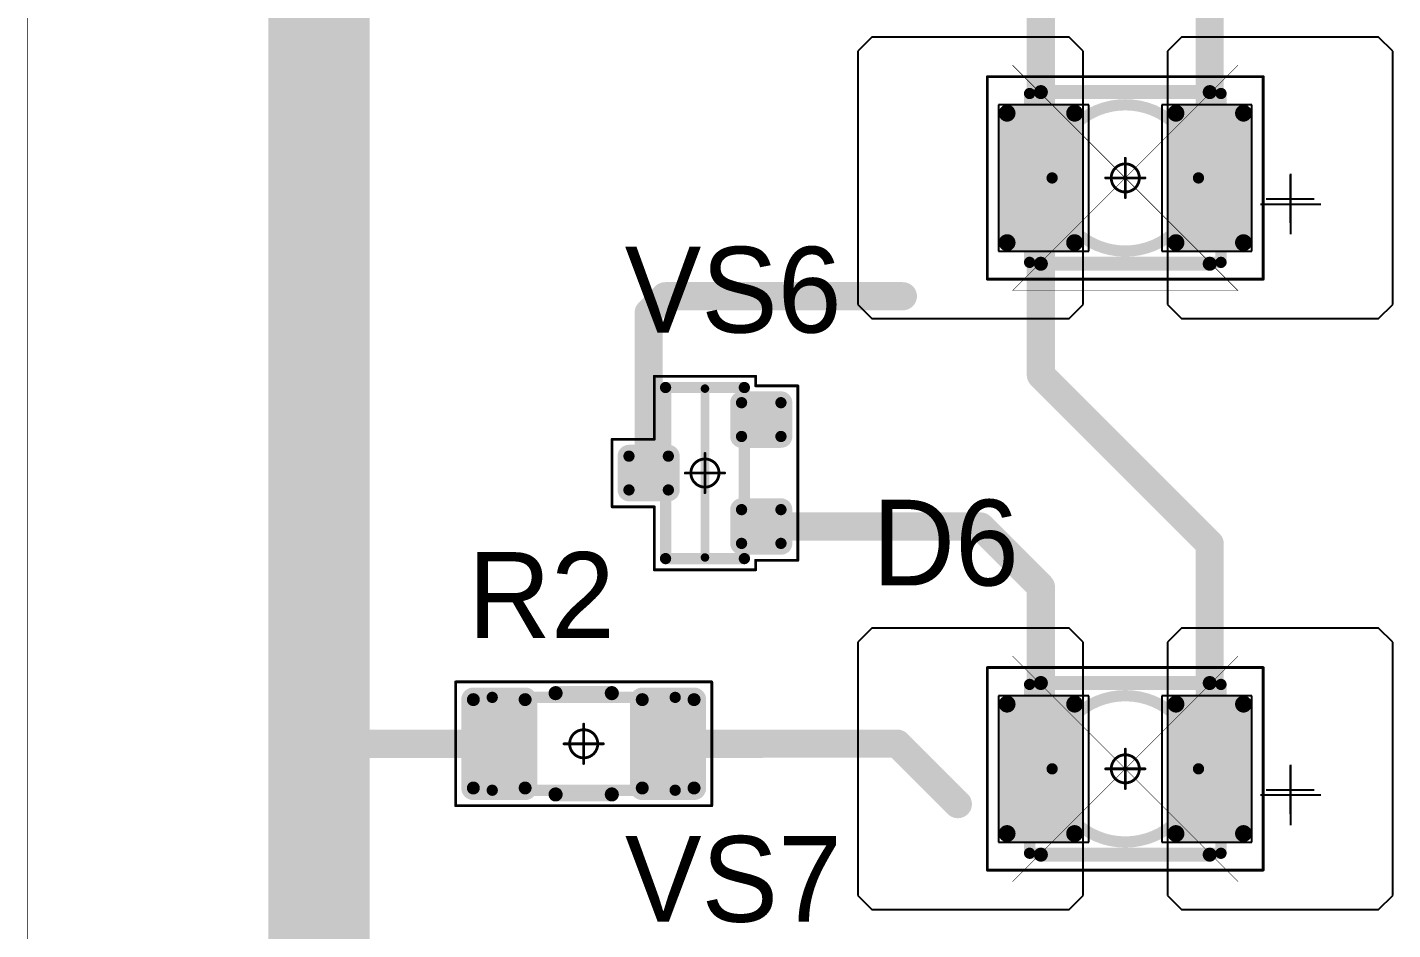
# Model space of a CAD drawing. Header units: millimetres. Extents: x 0 to 395, y 0 to 190.
# Drawn here: x 0 to 24.25, y 106.17 to 122.2 of the extents above; entities that cross this region are included whole.
import ezdxf

# ---------------------------------------------------------------- set-up
doc = ezdxf.new("R2010")
doc.units = ezdxf.units.MM
for name, color, linetype in [('Mechanical13', 56, 'Continuous'), ('Mechanical15', 56, 'Continuous'), ('Mechanical3', 76, 'Continuous'), ('Mechanical5', 56, 'Continuous'), ('TopLayer', 1, 'Continuous'), ('TopOverlay', 2, 'Continuous'), ('TopPaste', 8, 'Continuous'), ('TopSolder', 216, 'Continuous')]:
    doc.layers.add(name, color=color, linetype=linetype)

# ---------------------------------------------------------------- blocks, each defined once
blk = doc.blocks.new('SOT23_1178')
at = {"layer": 'Mechanical13', "const_width": 0.2}
for points in [[(0.7, 1.52), (-0.7, 1.52)], [(-0.7, 1.52), (-0.7, -1.52)], [(0.7, 1.52), (0.7, -1.52)], [(0.7, -1.52), (-0.7, -1.52)]]:
    blk.add_lwpolyline(points, dxfattribs=at)
at = {"layer": 'Mechanical13', "const_width": 0.1}
for points in [[(-0.75, 1.52, 1), (-0.65, 1.52, 1)], [(-0.75, 1.52, 1), (-0.65, 1.52, 1)], [(0.65, 1.52, 1), (0.75, 1.52, 1)], [(0.65, 1.52, 1), (0.75, 1.52, 1)], [(-0.75, -1.52, 1), (-0.65, -1.52, 1)], [(-0.75, -1.52, 1), (-0.65, -1.52, 1)], [(0.65, -1.52, 1), (0.75, -1.52, 1)], [(0.65, -1.52, 1), (0.75, -1.52, 1)]]:
    blk.add_lwpolyline(points, format="xyb", close=True, dxfattribs=at)
at = {"layer": 'Mechanical15', "const_width": 0.05}
for points in [[(-0.9, 1.72), (-0.9, 1.55)], [(0.9, 1.72), (-0.9, 1.72)], [(0.9, 1.72), (0.9, 0.6)], [(-1.65, 1.55), (-1.65, -1.55)], [(-0.9, 1.55), (-1.65, 1.55)], [(1.65, 0.6), (0.9, 0.6)], [(1.65, 0.6), (1.65, -0.6)], [(0, 0.35), (0, -0.35)], [(0.35, 0), (-0.35, 0)], [(1.65, -0.6), (0.9, -0.6)], [(0.9, -0.6), (0.9, -1.72)], [(-0.9, -1.55), (-1.65, -1.55)], [(-0.9, -1.55), (-0.9, -1.72)], [(0.9, -1.72), (-0.9, -1.72)]]:
    blk.add_lwpolyline(points, dxfattribs=at)
at = {"layer": 'Mechanical15'}
for points, const_width in [([(-0.913, 1.72, 1), (-0.888, 1.72, 1)], 0.025), ([(-0.913, 1.72, 1), (-0.888, 1.72, 1)], 0.025), ([(0.888, 1.72, 1), (0.913, 1.72, 1)], 0.025), ([(0.888, 1.72, 1), (0.913, 1.72, 1)], 0.025), ([(-1.662, 1.55, 1), (-1.637, 1.55, 1)], 0.025), ([(-1.662, 1.55, 1), (-1.637, 1.55, 1)], 0.025), ([(-0.913, 1.55, 1), (-0.888, 1.55, 1)], 0.025), ([(-0.913, 1.55, 1), (-0.888, 1.55, 1)], 0.025), ([(0.888, 0.6, 1), (0.913, 0.6, 1)], 0.025), ([(0.888, 0.6, 1), (0.913, 0.6, 1)], 0.025), ([(1.637, 0.6, 1), (1.662, 0.6, 1)], 0.025), ([(1.637, 0.6, 1), (1.662, 0.6, 1)], 0.025), ([(0.25, 0, 1), (-0.25, 0, 1)], 0.05), ([(-0.012, 0.35, 1), (0.012, 0.35, 1)], 0.025), ([(-0.362, 0, 1), (-0.337, 0, 1)], 0.025), ([(-0.262, 0, 1), (-0.238, 0, 1)], 0.025), ([(0.238, 0, 1), (0.262, 0, 1)], 0.025), ([(0.337, 0, 1), (0.362, 0, 1)], 0.025), ([(-0.012, -0.35, 1), (0.012, -0.35, 1)], 0.025), ([(0.888, -0.6, 1), (0.913, -0.6, 1)], 0.025), ([(0.888, -0.6, 1), (0.913, -0.6, 1)], 0.025), ([(1.637, -0.6, 1), (1.662, -0.6, 1)], 0.025), ([(1.637, -0.6, 1), (1.662, -0.6, 1)], 0.025), ([(-1.662, -1.55, 1), (-1.637, -1.55, 1)], 0.025), ([(-1.662, -1.55, 1), (-1.637, -1.55, 1)], 0.025), ([(-0.913, -1.55, 1), (-0.888, -1.55, 1)], 0.025), ([(-0.913, -1.55, 1), (-0.888, -1.55, 1)], 0.025), ([(-0.913, -1.72, 1), (-0.888, -1.72, 1)], 0.025), ([(-0.913, -1.72, 1), (-0.888, -1.72, 1)], 0.025), ([(0.888, -1.72, 1), (0.913, -1.72, 1)], 0.025), ([(0.888, -1.72, 1), (0.913, -1.72, 1)], 0.025)]:
    blk.add_lwpolyline(points, format="xyb", close=True, dxfattribs=dict(at, const_width=const_width))
at = {"layer": 'TopLayer', "const_width": 0.1}
for points in [[(-1.4, 1.25, 1), (-1.3, 1.25, 1)], [(-0.7, 1.25, 1), (-0.6, 1.25, 1)], [(-1.4, 0.65, 1), (-1.3, 0.65, 1)], [(-0.7, 0.65, 1), (-0.6, 0.65, 1)], [(0.6, 0.3, 1), (0.7, 0.3, 1)], [(1.3, 0.3, 1), (1.4, 0.3, 1)], [(0.6, -0.3, 1), (0.7, -0.3, 1)], [(1.3, -0.3, 1), (1.4, -0.3, 1)], [(-1.4, -0.65, 1), (-1.3, -0.65, 1)], [(-0.7, -0.65, 1), (-0.6, -0.65, 1)], [(-1.4, -1.25, 1), (-1.3, -1.25, 1)], [(-0.7, -1.25, 1), (-0.6, -1.25, 1)]]:
    blk.add_lwpolyline(points, format="xyb", close=True, dxfattribs=at)
at = {"layer": 'TopLayer'}
for points in [[(-1.45, 1.25), (-1.45, 0.65), (-0.55, 1.25), (-0.55, 0.65)], [(-1.35, 1.35), (-1.35, 0.55), (-0.65, 1.35), (-0.65, 0.55)], [(0.55, 0.3), (0.55, -0.3), (1.45, 0.3), (1.45, -0.3)], [(0.65, 0.4), (0.65, -0.4), (1.35, 0.4), (1.35, -0.4)], [(-1.45, -0.65), (-1.45, -1.25), (-0.55, -0.65), (-0.55, -1.25)], [(-1.35, -0.55), (-1.35, -1.35), (-0.65, -0.55), (-0.65, -1.35)]]:
    blk.add_solid(points, dxfattribs=at)
at = {"layer": 'TopOverlay', "const_width": 0.15}
blk.add_lwpolyline([(0, 1.5), (0, -1.5)], dxfattribs=at)
at = {"layer": 'TopOverlay', "const_width": 0.075}
for points in [[(-0.038, 1.5, 1), (0.038, 1.5, 1)], [(-0.038, -1.5, 1), (0.038, -1.5, 1)]]:
    blk.add_lwpolyline(points, format="xyb", close=True, dxfattribs=at)
at = {"layer": 'TopPaste', "const_width": 0.075}
for points in [[(-1.387, 1.25, 1), (-1.313, 1.25, 1)], [(-0.687, 1.25, 1), (-0.613, 1.25, 1)], [(-1.387, 0.65, 1), (-1.313, 0.65, 1)], [(-0.687, 0.65, 1), (-0.613, 0.65, 1)], [(0.613, 0.3, 1), (0.687, 0.3, 1)], [(1.313, 0.3, 1), (1.387, 0.3, 1)], [(0.613, -0.3, 1), (0.687, -0.3, 1)], [(1.313, -0.3, 1), (1.387, -0.3, 1)], [(-1.387, -0.65, 1), (-1.313, -0.65, 1)], [(-0.687, -0.65, 1), (-0.613, -0.65, 1)], [(-1.387, -1.25, 1), (-1.313, -1.25, 1)], [(-0.687, -1.25, 1), (-0.613, -1.25, 1)]]:
    blk.add_lwpolyline(points, format="xyb", close=True, dxfattribs=at)
at = {"layer": 'TopPaste'}
for points in [[(-1.425, 1.25), (-1.425, 0.65), (-0.575, 1.25), (-0.575, 0.65)], [(-1.35, 1.325), (-1.35, 0.575), (-0.65, 1.325), (-0.65, 0.575)], [(0.575, 0.3), (0.575, -0.3), (1.425, 0.3), (1.425, -0.3)], [(0.65, 0.375), (0.65, -0.375), (1.35, 0.375), (1.35, -0.375)], [(-1.425, -0.65), (-1.425, -1.25), (-0.575, -0.65), (-0.575, -1.25)], [(-1.35, -0.575), (-1.35, -1.325), (-0.65, -0.575), (-0.65, -1.325)]]:
    blk.add_solid(points, dxfattribs=at)
at = {"layer": 'TopSolder', "const_width": 0.202}
for points in [[(-1.451, 1.25, 1), (-1.249, 1.25, 1)], [(-0.751, 1.25, 1), (-0.549, 1.25, 1)], [(-1.451, 0.65, 1), (-1.249, 0.65, 1)], [(-0.751, 0.65, 1), (-0.549, 0.65, 1)], [(0.549, 0.3, 1), (0.751, 0.3, 1)], [(1.249, 0.3, 1), (1.451, 0.3, 1)], [(0.549, -0.3, 1), (0.751, -0.3, 1)], [(1.249, -0.3, 1), (1.451, -0.3, 1)], [(-1.451, -0.65, 1), (-1.249, -0.65, 1)], [(-0.751, -0.65, 1), (-0.549, -0.65, 1)], [(-1.451, -1.25, 1), (-1.249, -1.25, 1)], [(-0.751, -1.25, 1), (-0.549, -1.25, 1)]]:
    blk.add_lwpolyline(points, format="xyb", close=True, dxfattribs=at)
at = {"layer": 'TopSolder'}
for points in [[(-1.552, 1.25), (-1.552, 0.65), (-0.448, 1.25), (-0.448, 0.65)], [(-1.35, 1.452), (-1.35, 0.448), (-0.65, 1.452), (-0.65, 0.448)], [(0.65, 0.502), (0.65, -0.502), (1.35, 0.502), (1.35, -0.502)], [(0.448, 0.3), (0.448, -0.3), (1.552, 0.3), (1.552, -0.3)], [(-1.35, -0.448), (-1.35, -1.452), (-0.65, -0.448), (-0.65, -1.452)], [(-1.552, -0.65), (-1.552, -1.25), (-0.448, -0.65), (-0.448, -1.25)]]:
    blk.add_solid(points, dxfattribs=at)
blk = doc.blocks.new('RC1206S_1221')
at = {"layer": 'Mechanical13', "const_width": 0.2}
for points in [[(-1.625, 0.825), (-1.625, -0.825)], [(1.625, 0.825), (-1.625, 0.825)], [(1.625, 0.825), (1.625, -0.825)], [(1.625, -0.825), (-1.625, -0.825)]]:
    blk.add_lwpolyline(points, dxfattribs=at)
at = {"layer": 'Mechanical13', "const_width": 0.1}
for points in [[(-1.675, 0.825, 1), (-1.575, 0.825, 1)], [(-1.675, 0.825, 1), (-1.575, 0.825, 1)], [(1.575, 0.825, 1), (1.675, 0.825, 1)], [(1.575, 0.825, 1), (1.675, 0.825, 1)], [(-1.675, -0.825, 1), (-1.575, -0.825, 1)], [(-1.675, -0.825, 1), (-1.575, -0.825, 1)], [(1.575, -0.825, 1), (1.675, -0.825, 1)], [(1.575, -0.825, 1), (1.675, -0.825, 1)]]:
    blk.add_lwpolyline(points, format="xyb", close=True, dxfattribs=at)
at = {"layer": 'Mechanical15', "const_width": 0.05}
for points in [[(-2.275, 1.1), (-2.275, -1.1)], [(2.275, 1.1), (-2.275, 1.1)], [(2.275, 1.1), (2.275, -1.1)], [(0, 0.35), (0, -0.35)], [(0.35, 0), (-0.35, 0)], [(2.275, -1.1), (-2.275, -1.1)]]:
    blk.add_lwpolyline(points, dxfattribs=at)
at = {"layer": 'Mechanical15'}
for points, const_width in [([(-2.287, 1.1, 1), (-2.262, 1.1, 1)], 0.025), ([(-2.287, 1.1, 1), (-2.262, 1.1, 1)], 0.025), ([(2.262, 1.1, 1), (2.287, 1.1, 1)], 0.025), ([(2.262, 1.1, 1), (2.287, 1.1, 1)], 0.025), ([(0.25, 0, 1), (-0.25, 0, 1)], 0.05), ([(-0.012, 0.35, 1), (0.012, 0.35, 1)], 0.025), ([(-0.362, 0, 1), (-0.337, 0, 1)], 0.025), ([(-0.262, 0, 1), (-0.238, 0, 1)], 0.025), ([(0.238, 0, 1), (0.262, 0, 1)], 0.025), ([(0.337, 0, 1), (0.362, 0, 1)], 0.025), ([(-0.012, -0.35, 1), (0.012, -0.35, 1)], 0.025), ([(-2.287, -1.1, 1), (-2.262, -1.1, 1)], 0.025), ([(-2.287, -1.1, 1), (-2.262, -1.1, 1)], 0.025), ([(2.262, -1.1, 1), (2.287, -1.1, 1)], 0.025), ([(2.262, -1.1, 1), (2.287, -1.1, 1)], 0.025)]:
    blk.add_lwpolyline(points, format="xyb", close=True, dxfattribs=dict(at, const_width=const_width))
at = {"layer": 'TopLayer', "const_width": 0.115}
for points in [[(-2.018, 0.785, 1), (-1.903, 0.785, 1)], [(-1.098, 0.785, 1), (-0.983, 0.785, 1)], [(0.983, 0.785, 1), (1.098, 0.785, 1)], [(1.903, 0.785, 1), (2.018, 0.785, 1)], [(-2.018, -0.785, 1), (-1.903, -0.785, 1)], [(-1.098, -0.785, 1), (-0.983, -0.785, 1)], [(0.983, -0.785, 1), (1.098, -0.785, 1)], [(1.903, -0.785, 1), (2.018, -0.785, 1)]]:
    blk.add_lwpolyline(points, format="xyb", close=True, dxfattribs=at)
at = {"layer": 'TopLayer'}
for points in [[(-2.075, -0.785), (-0.925, -0.785), (-2.075, 0.785), (-0.925, 0.785)], [(-1.96, -0.9), (-1.04, -0.9), (-1.96, 0.9), (-1.04, 0.9)], [(0.925, -0.785), (2.075, -0.785), (0.925, 0.785), (2.075, 0.785)], [(1.04, -0.9), (1.96, -0.9), (1.04, 0.9), (1.96, 0.9)]]:
    blk.add_solid(points, dxfattribs=at)
at = {"layer": 'TopOverlay', "const_width": 0.25}
for points in [[(0.5, 0.9), (-0.5, 0.9)], [(0.5, -0.9), (-0.5, -0.9)]]:
    blk.add_lwpolyline(points, dxfattribs=at)
at = {"layer": 'TopOverlay', "const_width": 0.125}
for points in [[(-0.562, 0.9, 1), (-0.437, 0.9, 1)], [(0.437, 0.9, 1), (0.562, 0.9, 1)], [(-0.562, -0.9, 1), (-0.437, -0.9, 1)], [(0.437, -0.9, 1), (0.562, -0.9, 1)]]:
    blk.add_lwpolyline(points, format="xyb", close=True, dxfattribs=at)
at = {"layer": 'TopPaste', "const_width": 0.09}
for points in [[(-2.005, 0.785, 1), (-1.915, 0.785, 1)], [(-1.085, 0.785, 1), (-0.995, 0.785, 1)], [(0.995, 0.785, 1), (1.085, 0.785, 1)], [(1.915, 0.785, 1), (2.005, 0.785, 1)], [(-2.005, -0.785, 1), (-1.915, -0.785, 1)], [(-1.085, -0.785, 1), (-0.995, -0.785, 1)], [(0.995, -0.785, 1), (1.085, -0.785, 1)], [(1.915, -0.785, 1), (2.005, -0.785, 1)]]:
    blk.add_lwpolyline(points, format="xyb", close=True, dxfattribs=at)
at = {"layer": 'TopPaste'}
for points in [[(-2.05, -0.785), (-0.95, -0.785), (-2.05, 0.785), (-0.95, 0.785)], [(-1.96, -0.875), (-1.04, -0.875), (-1.96, 0.875), (-1.04, 0.875)], [(0.95, -0.785), (2.05, -0.785), (0.95, 0.785), (2.05, 0.785)], [(1.04, -0.875), (1.96, -0.875), (1.04, 0.875), (1.96, 0.875)]]:
    blk.add_solid(points, dxfattribs=at)
at = {"layer": 'TopSolder', "const_width": 0.215}
for points in [[(-2.068, 0.785, 1), (-1.853, 0.785, 1)], [(-1.148, 0.785, 1), (-0.933, 0.785, 1)], [(0.933, 0.785, 1), (1.148, 0.785, 1)], [(1.853, 0.785, 1), (2.068, 0.785, 1)], [(-2.068, -0.785, 1), (-1.853, -0.785, 1)], [(-1.148, -0.785, 1), (-0.933, -0.785, 1)], [(0.933, -0.785, 1), (1.148, -0.785, 1)], [(1.853, -0.785, 1), (2.068, -0.785, 1)]]:
    blk.add_lwpolyline(points, format="xyb", close=True, dxfattribs=at)
at = {"layer": 'TopSolder'}
for points in [[(-1.96, -1), (-1.04, -1), (-1.96, 1), (-1.04, 1)], [(1.04, -1), (1.96, -1), (1.04, 1), (1.96, 1)], [(-2.175, -0.785), (-0.825, -0.785), (-2.175, 0.785), (-0.825, 0.785)], [(0.825, -0.785), (2.175, -0.785), (0.825, 0.785), (2.175, 0.785)]]:
    blk.add_solid(points, dxfattribs=at)
blk = doc.blocks.new('T66G_4_1326')
at = {"layer": 'Mechanical13'}
for p, q in [((2.936, 0.071), (2.936, -1)), ((2.4, -0.464), (3.471, -0.464))]:
    blk.add_line(p, q, dxfattribs=at)
at = {"layer": 'Mechanical13', "const_width": 0.2}
for points in [[(-1.7, 1.5), (1.7, 1.5)], [(-1.7, -1.5), (-1.7, 1.5)], [(1.7, -1.5), (1.7, 1.5)], [(-1.7, -1.5), (1.7, -1.5)]]:
    blk.add_lwpolyline(points, dxfattribs=at)
at = {"layer": 'Mechanical13'}
for points, const_width in [([(-1.75, 1.5, 1), (-1.65, 1.5, 1)], 0.1), ([(-1.75, 1.5, 1), (-1.65, 1.5, 1)], 0.1), ([(1.65, 1.5, 1), (1.75, 1.5, 1)], 0.1), ([(1.65, 1.5, 1), (1.75, 1.5, 1)], 0.1), ([(1.3, 0, 1), (-1.3, 0, 1)], 0.2), ([(-1.35, 0, 1), (-1.25, 0, 1)], 0.1), ([(1.25, 0, 1), (1.35, 0, 1)], 0.1), ([(-1.75, -1.5, 1), (-1.65, -1.5, 1)], 0.1), ([(-1.75, -1.5, 1), (-1.65, -1.5, 1)], 0.1), ([(1.65, -1.5, 1), (1.75, -1.5, 1)], 0.1), ([(1.65, -1.5, 1), (1.75, -1.5, 1)], 0.1)]:
    blk.add_lwpolyline(points, format="xyb", close=True, dxfattribs=dict(at, const_width=const_width))
at = {"layer": 'Mechanical15', "const_width": 0.05}
for points in [[(-2.45, -1.8), (-2.45, 1.8)], [(-2.45, 1.8), (2.45, 1.8)], [(2.45, -1.8), (2.45, 1.8)], [(0, -0.35), (0, 0.35)], [(-0.35, 0), (0.35, 0)], [(-2.45, -1.8), (2.45, -1.8)]]:
    blk.add_lwpolyline(points, dxfattribs=at)
at = {"layer": 'Mechanical15'}
for points, const_width in [([(-2.462, 1.8, 1), (-2.438, 1.8, 1)], 0.025), ([(-2.462, 1.8, 1), (-2.438, 1.8, 1)], 0.025), ([(2.438, 1.8, 1), (2.462, 1.8, 1)], 0.025), ([(2.438, 1.8, 1), (2.462, 1.8, 1)], 0.025), ([(0.25, 0, 1), (-0.25, 0, 1)], 0.05), ([(-0.012, 0.35, 1), (0.012, 0.35, 1)], 0.025), ([(-0.362, 0, 1), (-0.337, 0, 1)], 0.025), ([(-0.262, 0, 1), (-0.238, 0, 1)], 0.025), ([(0.238, 0, 1), (0.262, 0, 1)], 0.025), ([(0.337, 0, 1), (0.362, 0, 1)], 0.025), ([(-0.012, -0.35, 1), (0.012, -0.35, 1)], 0.025), ([(-2.462, -1.8, 1), (-2.438, -1.8, 1)], 0.025), ([(-2.462, -1.8, 1), (-2.438, -1.8, 1)], 0.025), ([(2.438, -1.8, 1), (2.462, -1.8, 1)], 0.025), ([(2.438, -1.8, 1), (2.462, -1.8, 1)], 0.025)]:
    blk.add_lwpolyline(points, format="xyb", close=True, dxfattribs=dict(at, const_width=const_width))
at = {"layer": 'TopLayer'}
for p, q in [((-4.5, 2.5), (-4.75, 2.25)), ((-1, 2.5), (-4.5, 2.5)), ((-0.75, 2.25), (-1, 2.5)), ((1, 2.5), (0.75, 2.25)), ((4.5, 2.5), (1, 2.5)), ((4.75, 2.25), (4.5, 2.5)), ((-4.75, 2.25), (-4.75, -2.25)), ((-0.75, -2.25), (-0.75, 2.25)), ((0.75, 2.25), (0.75, -2.25)), ((4.75, -2.25), (4.75, 2.25)), ((-4.75, -2.25), (-4.5, -2.5)), ((-1, -2.5), (-0.75, -2.25)), ((0.75, -2.25), (1, -2.5)), ((4.5, -2.5), (4.75, -2.25)), ((-4.5, -2.5), (-1, -2.5)), ((1, -2.5), (4.5, -2.5))]:
    blk.add_line(p, q, dxfattribs=at)
at = {"layer": 'TopLayer', "const_width": 0.15}
for points in [[(-2.175, 1.15, 1), (-2.025, 1.15, 1)], [(-0.975, 1.15, 1), (-0.825, 1.15, 1)], [(0.825, 1.15, 1), (0.975, 1.15, 1)], [(2.025, 1.15, 1), (2.175, 1.15, 1)], [(-2.175, -1.15, 1), (-2.025, -1.15, 1)], [(-0.975, -1.15, 1), (-0.825, -1.15, 1)], [(0.825, -1.15, 1), (0.975, -1.15, 1)], [(2.025, -1.15, 1), (2.175, -1.15, 1)]]:
    blk.add_lwpolyline(points, format="xyb", close=True, dxfattribs=at)
at = {"layer": 'TopLayer'}
for points in [[(-0.9, 1.3), (-2.1, 1.3), (-0.9, -1.3), (-2.1, -1.3)], [(2.1, 1.3), (0.9, 1.3), (2.1, -1.3), (0.9, -1.3)], [(-0.75, 1.15), (-2.25, 1.15), (-0.75, -1.15), (-2.25, -1.15)], [(2.25, 1.15), (0.75, 1.15), (2.25, -1.15), (0.75, -1.15)]]:
    blk.add_solid(points, dxfattribs=at)
at = {"layer": 'TopOverlay'}
for p, q in [((2.928, 0.057), (2.928, -0.8)), ((2.5, -0.372), (3.357, -0.372))]:
    blk.add_line(p, q, dxfattribs=at)
at = {"layer": 'TopOverlay', "const_width": 0.25}
for points in [[(-1.5, 1.525), (1.5, 1.525)], [(-1.5, -1.525), (1.5, -1.525)]]:
    blk.add_lwpolyline(points, dxfattribs=at)
at = {"layer": 'TopOverlay', "const_width": 0.125}
for points in [[(-1.562, 1.525, 1), (-1.438, 1.525, 1)], [(1.438, 1.525, 1), (1.562, 1.525, 1)], [(-1.562, -1.525, 1), (-1.438, -1.525, 1)], [(1.438, -1.525, 1), (1.562, -1.525, 1)]]:
    blk.add_lwpolyline(points, format="xyb", close=True, dxfattribs=at)
at = {"layer": 'TopPaste', "const_width": 0.125}
for points in [[(-2.163, 1.15, 1), (-2.038, 1.15, 1)], [(-0.963, 1.15, 1), (-0.838, 1.15, 1)], [(0.838, 1.15, 1), (0.963, 1.15, 1)], [(2.038, 1.15, 1), (2.163, 1.15, 1)], [(-2.163, -1.15, 1), (-2.038, -1.15, 1)], [(-0.963, -1.15, 1), (-0.838, -1.15, 1)], [(0.838, -1.15, 1), (0.963, -1.15, 1)], [(2.038, -1.15, 1), (2.163, -1.15, 1)]]:
    blk.add_lwpolyline(points, format="xyb", close=True, dxfattribs=at)
at = {"layer": 'TopPaste'}
for points in [[(-0.9, 1.275), (-2.1, 1.275), (-0.9, -1.275), (-2.1, -1.275)], [(2.1, 1.275), (0.9, 1.275), (2.1, -1.275), (0.9, -1.275)], [(-0.775, 1.15), (-2.225, 1.15), (-0.775, -1.15), (-2.225, -1.15)], [(2.225, 1.15), (0.775, 1.15), (2.225, -1.15), (0.775, -1.15)]]:
    blk.add_solid(points, dxfattribs=at)
at = {"layer": 'TopSolder'}
for p, q in [((-2.25, 1.3), (-2.25, -1.3)), ((-0.65, 1.3), (-2.25, 1.3)), ((-0.65, -1.3), (-0.65, 1.3)), ((0.65, 1.3), (0.65, -1.3)), ((2.25, 1.3), (0.65, 1.3)), ((2.25, -1.3), (2.25, 1.3)), ((-2.25, -1.3), (-0.65, -1.3)), ((0.65, -1.3), (2.25, -1.3))]:
    blk.add_line(p, q, dxfattribs=at)
blk = doc.blocks.new('T66G_4_1327')
at = {"layer": 'Mechanical13'}
for p, q in [((2.936, 0.071), (2.936, -1)), ((2.4, -0.464), (3.471, -0.464))]:
    blk.add_line(p, q, dxfattribs=at)
at = {"layer": 'Mechanical13', "const_width": 0.2}
for points in [[(-1.7, 1.5), (1.7, 1.5)], [(-1.7, -1.5), (-1.7, 1.5)], [(1.7, -1.5), (1.7, 1.5)], [(-1.7, -1.5), (1.7, -1.5)]]:
    blk.add_lwpolyline(points, dxfattribs=at)
at = {"layer": 'Mechanical13'}
for points, const_width in [([(-1.75, 1.5, 1), (-1.65, 1.5, 1)], 0.1), ([(-1.75, 1.5, 1), (-1.65, 1.5, 1)], 0.1), ([(1.65, 1.5, 1), (1.75, 1.5, 1)], 0.1), ([(1.65, 1.5, 1), (1.75, 1.5, 1)], 0.1), ([(1.3, 0, 1), (-1.3, 0, 1)], 0.2), ([(-1.35, 0, 1), (-1.25, 0, 1)], 0.1), ([(1.25, 0, 1), (1.35, 0, 1)], 0.1), ([(-1.75, -1.5, 1), (-1.65, -1.5, 1)], 0.1), ([(-1.75, -1.5, 1), (-1.65, -1.5, 1)], 0.1), ([(1.65, -1.5, 1), (1.75, -1.5, 1)], 0.1), ([(1.65, -1.5, 1), (1.75, -1.5, 1)], 0.1)]:
    blk.add_lwpolyline(points, format="xyb", close=True, dxfattribs=dict(at, const_width=const_width))
at = {"layer": 'Mechanical15', "const_width": 0.05}
for points in [[(-2.45, -1.8), (-2.45, 1.8)], [(-2.45, 1.8), (2.45, 1.8)], [(2.45, -1.8), (2.45, 1.8)], [(0, -0.35), (0, 0.35)], [(-0.35, 0), (0.35, 0)], [(-2.45, -1.8), (2.45, -1.8)]]:
    blk.add_lwpolyline(points, dxfattribs=at)
at = {"layer": 'Mechanical15'}
for points, const_width in [([(-2.462, 1.8, 1), (-2.438, 1.8, 1)], 0.025), ([(-2.462, 1.8, 1), (-2.438, 1.8, 1)], 0.025), ([(2.438, 1.8, 1), (2.462, 1.8, 1)], 0.025), ([(2.438, 1.8, 1), (2.462, 1.8, 1)], 0.025), ([(0.25, 0, 1), (-0.25, 0, 1)], 0.05), ([(-0.012, 0.35, 1), (0.012, 0.35, 1)], 0.025), ([(-0.362, 0, 1), (-0.337, 0, 1)], 0.025), ([(-0.262, 0, 1), (-0.238, 0, 1)], 0.025), ([(0.238, 0, 1), (0.262, 0, 1)], 0.025), ([(0.337, 0, 1), (0.362, 0, 1)], 0.025), ([(-0.012, -0.35, 1), (0.012, -0.35, 1)], 0.025), ([(-2.462, -1.8, 1), (-2.438, -1.8, 1)], 0.025), ([(-2.462, -1.8, 1), (-2.438, -1.8, 1)], 0.025), ([(2.438, -1.8, 1), (2.462, -1.8, 1)], 0.025), ([(2.438, -1.8, 1), (2.462, -1.8, 1)], 0.025)]:
    blk.add_lwpolyline(points, format="xyb", close=True, dxfattribs=dict(at, const_width=const_width))
at = {"layer": 'TopLayer'}
for p, q in [((-4.5, 2.5), (-4.75, 2.25)), ((-1, 2.5), (-4.5, 2.5)), ((-0.75, 2.25), (-1, 2.5)), ((1, 2.5), (0.75, 2.25)), ((4.5, 2.5), (1, 2.5)), ((4.75, 2.25), (4.5, 2.5)), ((-4.75, 2.25), (-4.75, -2.25)), ((-0.75, -2.25), (-0.75, 2.25)), ((0.75, 2.25), (0.75, -2.25)), ((4.75, -2.25), (4.75, 2.25)), ((-4.75, -2.25), (-4.5, -2.5)), ((-1, -2.5), (-0.75, -2.25)), ((0.75, -2.25), (1, -2.5)), ((4.5, -2.5), (4.75, -2.25)), ((-4.5, -2.5), (-1, -2.5)), ((1, -2.5), (4.5, -2.5))]:
    blk.add_line(p, q, dxfattribs=at)
at = {"layer": 'TopLayer', "const_width": 0.15}
for points in [[(-2.175, 1.15, 1), (-2.025, 1.15, 1)], [(-0.975, 1.15, 1), (-0.825, 1.15, 1)], [(0.825, 1.15, 1), (0.975, 1.15, 1)], [(2.025, 1.15, 1), (2.175, 1.15, 1)], [(-2.175, -1.15, 1), (-2.025, -1.15, 1)], [(-0.975, -1.15, 1), (-0.825, -1.15, 1)], [(0.825, -1.15, 1), (0.975, -1.15, 1)], [(2.025, -1.15, 1), (2.175, -1.15, 1)]]:
    blk.add_lwpolyline(points, format="xyb", close=True, dxfattribs=at)
at = {"layer": 'TopLayer'}
for points in [[(-0.9, 1.3), (-2.1, 1.3), (-0.9, -1.3), (-2.1, -1.3)], [(2.1, 1.3), (0.9, 1.3), (2.1, -1.3), (0.9, -1.3)], [(-0.75, 1.15), (-2.25, 1.15), (-0.75, -1.15), (-2.25, -1.15)], [(2.25, 1.15), (0.75, 1.15), (2.25, -1.15), (0.75, -1.15)]]:
    blk.add_solid(points, dxfattribs=at)
at = {"layer": 'TopOverlay'}
for p, q in [((2.928, 0.057), (2.928, -0.8)), ((2.5, -0.372), (3.357, -0.372))]:
    blk.add_line(p, q, dxfattribs=at)
at = {"layer": 'TopOverlay', "const_width": 0.25}
for points in [[(-1.5, 1.525), (1.5, 1.525)], [(-1.5, -1.525), (1.5, -1.525)]]:
    blk.add_lwpolyline(points, dxfattribs=at)
at = {"layer": 'TopOverlay', "const_width": 0.125}
for points in [[(-1.562, 1.525, 1), (-1.438, 1.525, 1)], [(1.438, 1.525, 1), (1.562, 1.525, 1)], [(-1.562, -1.525, 1), (-1.438, -1.525, 1)], [(1.438, -1.525, 1), (1.562, -1.525, 1)]]:
    blk.add_lwpolyline(points, format="xyb", close=True, dxfattribs=at)
at = {"layer": 'TopPaste', "const_width": 0.125}
for points in [[(-2.163, 1.15, 1), (-2.038, 1.15, 1)], [(-0.963, 1.15, 1), (-0.838, 1.15, 1)], [(0.838, 1.15, 1), (0.963, 1.15, 1)], [(2.038, 1.15, 1), (2.163, 1.15, 1)], [(-2.163, -1.15, 1), (-2.038, -1.15, 1)], [(-0.963, -1.15, 1), (-0.838, -1.15, 1)], [(0.838, -1.15, 1), (0.963, -1.15, 1)], [(2.038, -1.15, 1), (2.163, -1.15, 1)]]:
    blk.add_lwpolyline(points, format="xyb", close=True, dxfattribs=at)
at = {"layer": 'TopPaste'}
for points in [[(-0.9, 1.275), (-2.1, 1.275), (-0.9, -1.275), (-2.1, -1.275)], [(2.1, 1.275), (0.9, 1.275), (2.1, -1.275), (0.9, -1.275)], [(-0.775, 1.15), (-2.225, 1.15), (-0.775, -1.15), (-2.225, -1.15)], [(2.225, 1.15), (0.775, 1.15), (2.225, -1.15), (0.775, -1.15)]]:
    blk.add_solid(points, dxfattribs=at)
at = {"layer": 'TopSolder'}
for p, q in [((-2.25, 1.3), (-2.25, -1.3)), ((-0.65, 1.3), (-2.25, 1.3)), ((-0.65, -1.3), (-0.65, 1.3)), ((0.65, 1.3), (0.65, -1.3)), ((2.25, 1.3), (0.65, 1.3)), ((2.25, -1.3), (2.25, 1.3)), ((-2.25, -1.3), (-0.65, -1.3)), ((0.65, -1.3), (2.25, -1.3))]:
    blk.add_line(p, q, dxfattribs=at)

msp = doc.modelspace()

# ---------------------------------------------------------------- linework, layer by layer
at = {"layer": 'Mechanical3', "const_width": 0.01}
msp.add_lwpolyline([(0, 0), (0, 190)], dxfattribs=at)
at = {"layer": 'Mechanical5'}
for points, const_width in [([(17.5, 117.527), (21.5, 121.527)], 0.01), ([(17.5, 121.527), (21.5, 117.527)], 0.01), ([(17.5, 121.527), (21.5, 121.527)], 0.001), ([(17.5, 117.527), (17.5, 121.527)], 0.001), ([(21.5, 117.527), (21.5, 121.527)], 0.001), ([(17.5, 117.527), (21.5, 117.527)], 0.001), ([(17.5, 107.027), (21.5, 111.027)], 0.01), ([(17.5, 111.027), (21.5, 107.027)], 0.01), ([(17.5, 111.027), (21.5, 111.027)], 0.001), ([(17.5, 107.027), (17.5, 111.027)], 0.001), ([(21.5, 107.027), (21.5, 111.027)], 0.001), ([(17.5, 107.027), (21.5, 107.027)], 0.001)]:
    msp.add_lwpolyline(points, dxfattribs=dict(at, const_width=const_width))
for points, const_width in [([(17.498, 121.527, 1), (17.503, 121.527, 1)], 0.005), ([(17.5, 121.527, 1), (17.5, 121.527, 1)], 0.0005), ([(17.5, 121.527, 1), (17.5, 121.527, 1)], 0.0005), ([(21.498, 121.527, 1), (21.503, 121.527, 1)], 0.005), ([(21.5, 121.527, 1), (21.5, 121.527, 1)], 0.0005), ([(21.5, 121.527, 1), (21.5, 121.527, 1)], 0.0005), ([(17.498, 117.527, 1), (17.503, 117.527, 1)], 0.005), ([(17.5, 117.527, 1), (17.5, 117.527, 1)], 0.0005), ([(17.5, 117.527, 1), (17.5, 117.527, 1)], 0.0005), ([(21.498, 117.527, 1), (21.503, 117.527, 1)], 0.005), ([(21.5, 117.527, 1), (21.5, 117.527, 1)], 0.0005), ([(21.5, 117.527, 1), (21.5, 117.527, 1)], 0.0005), ([(17.498, 111.027, 1), (17.503, 111.027, 1)], 0.005), ([(17.5, 111.027, 1), (17.5, 111.027, 1)], 0.0005), ([(17.5, 111.027, 1), (17.5, 111.027, 1)], 0.0005), ([(21.498, 111.027, 1), (21.503, 111.027, 1)], 0.005), ([(21.5, 111.027, 1), (21.5, 111.027, 1)], 0.0005), ([(21.5, 111.027, 1), (21.5, 111.027, 1)], 0.0005), ([(17.498, 107.027, 1), (17.503, 107.027, 1)], 0.005), ([(17.5, 107.027, 1), (17.5, 107.027, 1)], 0.0005), ([(17.5, 107.027, 1), (17.5, 107.027, 1)], 0.0005), ([(21.498, 107.027, 1), (21.503, 107.027, 1)], 0.005), ([(21.5, 107.027, 1), (21.5, 107.027, 1)], 0.0005), ([(21.5, 107.027, 1), (21.5, 107.027, 1)], 0.0005)]:
    msp.add_lwpolyline(points, format="xyb", close=True, dxfattribs=dict(at, const_width=const_width))
at = {"layer": 'TopLayer'}
for points, const_width in [([(5.175, 109.45), (5.175, 140.55)], 1.8), ([(21, 120.027), (21, 123.525)], 0.5), ([(18, 119.557), (18, 122.63)], 0.5), ([(18, 116.025), (18, 119.527)], 0.5), ([(11.033, 117.132), (11.326, 117.425)], 0.5), ([(11.326, 117.425), (15.549, 117.425)], 0.5), ([(11.033, 114.283), (11.033, 117.132)], 0.5), ([(18, 116.025), (21, 113.025)], 0.5), ([(13.033, 113.333), (16.931, 113.333)], 0.5), ([(16.931, 113.333), (18, 112.263)], 0.5), ([(21, 109.527), (21, 113.025)], 0.5), ([(18, 109.19), (18, 112.263)], 0.5), ([(5.175, 77.5), (5.175, 109.45)], 1.8), ([(5.175, 109.45), (5.197, 109.472)], 0.5), ([(5.197, 109.472), (8.379, 109.472)], 0.5), ([(11.379, 109.472), (13.047, 109.472)], 0.5), ([(13.047, 109.472), (13.05, 109.475)], 0.5), ([(13.05, 109.475), (15.45, 109.475)], 0.5), ([(15.45, 109.475), (16.525, 108.4)], 0.5)]:
    msp.add_lwpolyline(points, dxfattribs=dict(at, const_width=const_width))
for points, const_width in [([(20.875, 120.027, 1), (21.125, 120.027, 1)], 0.25), ([(17.875, 119.557, 1), (18.125, 119.557, 1)], 0.25), ([(17.875, 119.527, 1), (18.125, 119.527, 1)], 0.25), ([(11.201, 117.425, 1), (11.451, 117.425, 1)], 0.25), ([(11.201, 117.425, 1), (11.451, 117.425, 1)], 0.25), ([(15.424, 117.425, 1), (15.674, 117.425, 1)], 0.25), ([(10.908, 117.132, 1), (11.158, 117.132, 1)], 0.25), ([(10.908, 117.132, 1), (11.158, 117.132, 1)], 0.25), ([(17.875, 116.025, 1), (18.125, 116.025, 1)], 0.25), ([(17.875, 116.025, 1), (18.125, 116.025, 1)], 0.25), ([(10.908, 114.283, 1), (11.158, 114.283, 1)], 0.25), ([(12.908, 113.333, 1), (13.158, 113.333, 1)], 0.25), ([(16.806, 113.333, 1), (17.056, 113.333, 1)], 0.25), ([(16.806, 113.333, 1), (17.056, 113.333, 1)], 0.25), ([(20.875, 113.025, 1), (21.125, 113.025, 1)], 0.25), ([(20.875, 113.025, 1), (21.125, 113.025, 1)], 0.25), ([(17.875, 112.263, 1), (18.125, 112.263, 1)], 0.25), ([(17.875, 112.263, 1), (18.125, 112.263, 1)], 0.25), ([(4.725, 109.45, 1), (5.625, 109.45, 1)], 0.9), ([(4.725, 109.45, 1), (5.625, 109.45, 1)], 0.9), ([(5.05, 109.45, 1), (5.3, 109.45, 1)], 0.25), ([(5.072, 109.472, 1), (5.322, 109.472, 1)], 0.25), ([(5.072, 109.472, 1), (5.322, 109.472, 1)], 0.25), ([(8.254, 109.472, 1), (8.504, 109.472, 1)], 0.25), ([(11.254, 109.472, 1), (11.504, 109.472, 1)], 0.25), ([(12.922, 109.472, 1), (13.172, 109.472, 1)], 0.25), ([(12.922, 109.472, 1), (13.172, 109.472, 1)], 0.25), ([(12.925, 109.475, 1), (13.175, 109.475, 1)], 0.25), ([(12.925, 109.475, 1), (13.175, 109.475, 1)], 0.25), ([(15.325, 109.475, 1), (15.575, 109.475, 1)], 0.25), ([(15.325, 109.475, 1), (15.575, 109.475, 1)], 0.25), ([(20.875, 109.527, 1), (21.125, 109.527, 1)], 0.25), ([(17.875, 109.19, 1), (18.125, 109.19, 1)], 0.25), ([(16.4, 108.4, 1), (16.65, 108.4, 1)], 0.25)]:
    msp.add_lwpolyline(points, format="xyb", close=True, dxfattribs=dict(at, const_width=const_width))

# ---------------------------------------------------------------- block references
for name, p, rotation in [('T66G_4_1327', (19.5, 119.527), 360), ('SOT23_1178', (12.033, 114.283), 180), ('T66G_4_1326', (19.5, 109.027), 360), ('RC1206S_1221', (9.879, 109.472), 180)]:
    msp.add_blockref(name, p, dxfattribs=dict(rotation=rotation))

# ---------------------------------------------------------------- texts
at = {"layer": 'TopOverlay'}
for s, p in [('VS6', (10.608, 116.779)), ('D6', (15.004, 112.285)), ('R2', (7.823, 111.354)), ('VS7', (10.613, 106.309))]:
    msp.add_text(s, height=1.524, dxfattribs=at).set_placement(p)

doc.saveas('drawing.dxf')
